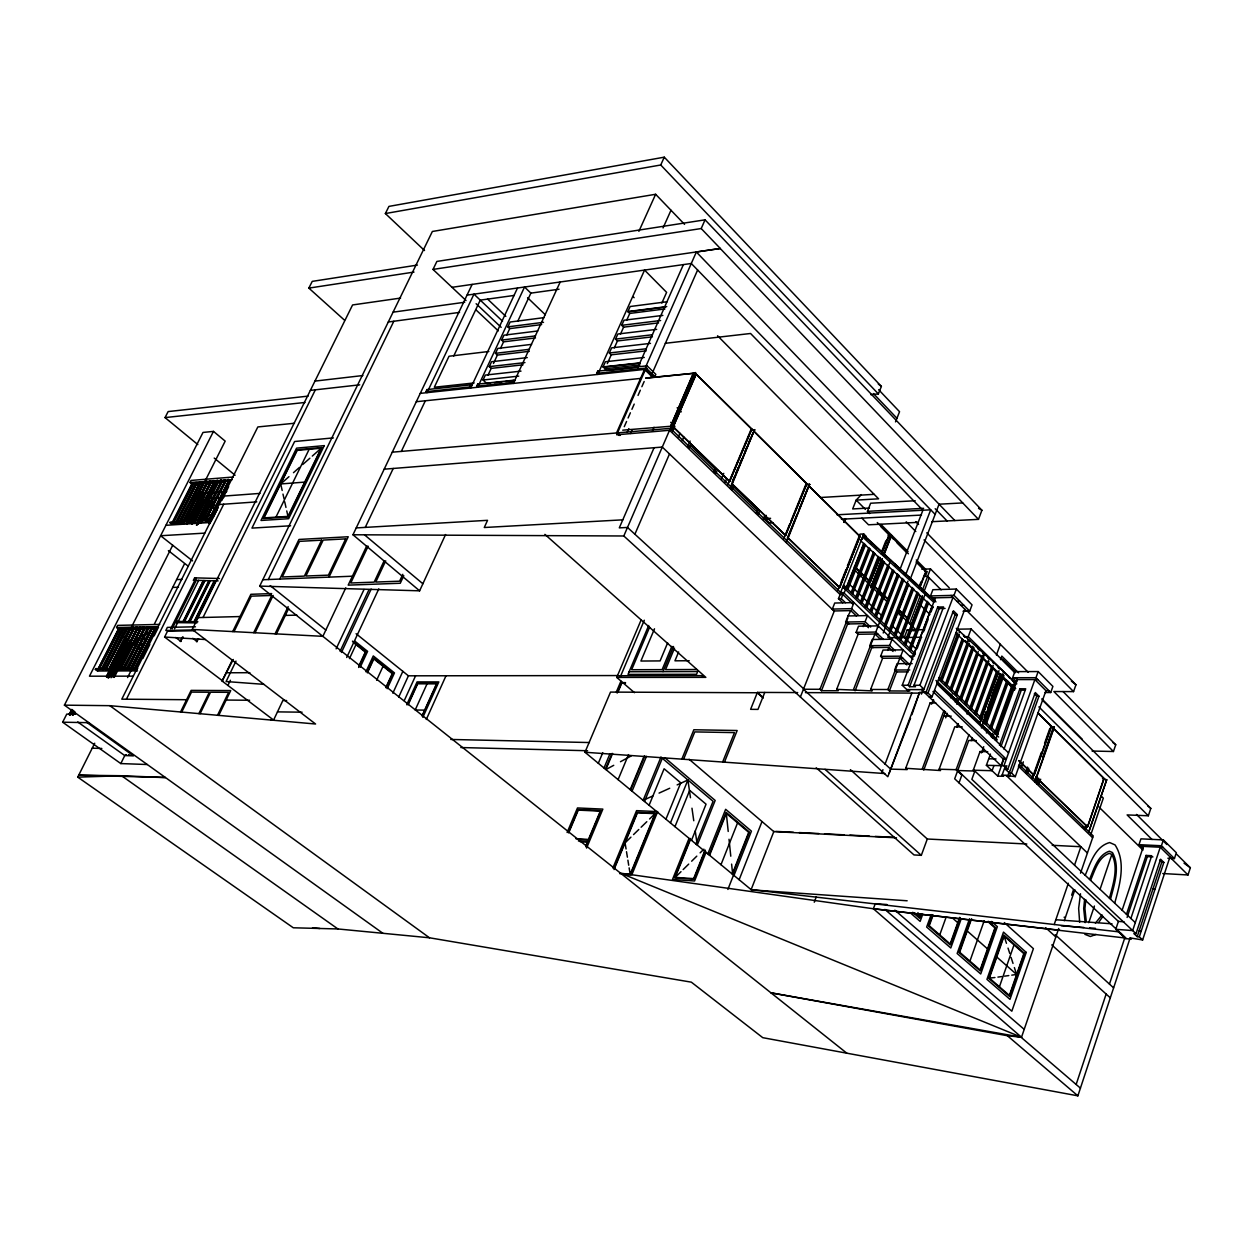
<?xml version="1.0" encoding="UTF-8"?>
<svg xmlns="http://www.w3.org/2000/svg" width="1253" height="1253" viewBox="0 0 1253 1253"><rect width="100%" height="100%" fill="white"/><g stroke="black" fill="none" stroke-linecap="round" stroke-linejoin="round"><path stroke-width="1.5" d="M1084.612 899.278L1083.688 908.582L1085.176 922.662M1085.818 899.701L1084.926 908.613L1086.257 921.425M1080.493 893.781L1078.645 908.441L1079.663 922.271M1109.453 898.213C1112.977 884.383 1118.866 867.984 1111.834 854.452L1109.281 853.356C1098.239 857.209 1094.856 870.678 1090.564 880.358M1110.503 899.2C1114.309 884.461 1120.401 866.857 1112.476 852.557L1109.359 851.21C1097.644 855.032 1093.979 869.19 1089.515 879.355M1114.716 903.178C1119.775 884.696 1126.275 862.315 1115.06 844.914L1109.672 842.564C1095.279 846.339 1090.408 863.098 1085.208 875.299M1162.768 873.529L1188.001 874.97L1190.35 867.765L1176.536 854.092M94.711 743.233L77.733 777.142L293.296 927.784L337.918 928.959L429.497 937.792L691.343 982.164L762.764 1037.672L1077.878 1095.827L1130.143 937.917L1142.642 939.954L1169.989 856.833M1167.859 858.242L1174.421 858.571L1176.332 852.745L1163.364 839.902L1140.935 838.852L1138.993 844.663L1143.159 848.735M1174.421 858.571L1161.437 845.759L1163.364 839.902M1139.322 936.837L1137.207 936.68L1133.871 933.548L1136.001 933.704L1160.591 859.213L1163.849 862.409L1139.322 936.837L1142.642 939.954M1137.207 936.68L1161.735 862.299L1159.573 860.169M1126.463 914.424L1146.088 855.423L1151.711 855.721L1130.864 918.512M1127.105 917.447L1147.325 856.629L1146.088 855.423M1076.155 1084.456L1106.133 994.052M1109.453 984.075L1124.802 937.792M1130.128 937.917L1131.365 939.092L1125.758 938.654L1120.621 933.14M1152.024 839.494L1127.12 814.92L1148.343 815.781L1150.802 808.404L1042.308 700.051M1125.758 938.654L1115.765 929.319L1118.396 921.409L956.29 769.217M1122.061 910.43L1143.409 846.401M1088.779 922.694L1094.417 906.013M1100.056 889.317L1111.834 854.452M1021.508 1037.249L620.564 873.169L873.388 908.754L1021.508 1037.249L770.955 992.83L1007.381 1035.714L1021.508 1037.249L1058.738 928.442M1090.752 834.874L1103.313 798.13L1101.199 796.047M1071.628 895.19L1073.508 889.677M1064.267 920.751L1074.855 889.755M1080.509 873.2L1093.242 835.955L1019.018 764.408M1085.208 828.953L1086.633 825.21M1053.1 727.852L1104.144 778.473L1087.557 826.823L1103.877 778.458L1052.849 727.852M773.915 831.303L751.127 889.646L1054.196 924.51L1068.355 883.24M1074.604 864.977L1080.869 846.73L1052.207 845.289M1092.068 751.048L1113.431 751.502L1115.734 744.783L1063.045 691.546M1088.638 832.102L1106.712 779.758L1102.499 778.567M1088.826 831.961L1106.712 779.758M999.424 986.784L1014.006 944.903M989.416 978.076L1004.107 936.085L1023.826 953.643L1009.37 995.415L989.416 978.076L994.929 977.528M1034.962 781.982L1054.321 727.226L1050.374 726.912M1036.998 782.796L1038.439 778.364M1036.904 783.861L1038.847 778.379M1038.596 784.535L1039.88 780.885M1038.753 784.691L1040.679 779.225M1113.431 751.502L1053.867 691.531L1073.555 691.609L1075.967 684.749L926.781 532.823M1026.771 773.524L1028.666 768.167M1027.444 773.038L1028.729 769.405M1032.3 777.972L1041.337 752.442M1044.563 743.327L1049.732 728.729M1032.566 778.223L1033.85 774.573M1037.641 712.785L1051.267 726.286L1033.913 775.294L1018.72 760.618M1037.907 712.785L1051.533 726.286L1034.179 775.294L1018.987 760.618M969.932 961.129L984.231 920.689M1042.825 756.875L1052.457 729.653M1034.696 781.731L1054.055 726.959M1015.29 776.641L1045.957 690.685L1034.884 679.58L1003.935 765.771L1007.741 769.405L1035.276 692.517L1038.972 696.214L1011.516 773.023L1015.29 776.641L1002.165 774.934L1005.423 765.834M1021.399 767.369L1023.356 761.84M969.54 918.715L957.151 953.502L980.723 973.973L997.357 926.64L991.546 921.456M1045.159 692.517L1050.719 692.533L1052.896 686.409L1038.173 671.561L1014.852 671.624L1012.643 677.732L1016.669 681.742M970.699 919.812L959.046 952.546L980.253 970.965L995.524 927.58L988.539 921.347M971.608 918.7L959.688 952.217L980.097 969.979L994.898 927.878L987.724 921.488M1025.627 772.474L1027.538 767.087M1050.719 692.533L1035.965 677.716L1038.173 671.561M1011.516 773.023L1009.323 772.96L1005.532 769.342L1006.848 765.677M1008.007 775.106L1009.307 771.456M1009.323 772.96L1036.779 696.214L1034.32 693.739M1009.417 776.453L1010.732 772.803M959.641 917.384L950.15 943.932L929.256 925.763L933.125 915.082M960.08 917.619L950.307 944.95L928.598 926.092L932.577 915.097M961.27 918.637L950.792 947.988L926.656 927.048L931.167 914.596M999.471 745.347L1019.879 688.79L1025.721 688.805L1003.998 749.122M993.927 765.599L992.078 770.72L973.283 770.188L980.05 751.534L987.756 751.706M1000.896 746.71L1021.273 690.168L1019.879 688.79M939.75 934.895L946.14 917.118M932.968 691.546L1003.355 759.13L1001.006 765.693L921.503 689.636L906.796 689.589M1002.165 774.934L1003.575 776.28L997.748 776.108L1004.279 757.924M991.264 736.921L992.564 733.303M992.423 738.001L993.723 734.399M1014.241 684.686L996.213 734.509L994.694 733.021L1012.095 685.031M995.509 733.819L1013.552 683.997M997.748 776.108L986.377 765.301L990.45 754.071M1015.541 677.732L1017.389 679.58L995.43 740.272L996.887 740.304L936.633 682.133M981.788 725.926L1000.724 674.02L997.012 674.036L1000.99 674.302L981.412 727.977M1003.998 675.32L986.08 724.516L984.592 723.059L1002.494 673.895M985.954 721.916L1002.525 676.401M985.375 723.842L1003.308 674.631M986.424 732.989L987.771 729.324M914.157 912.654L919.498 917.29L920.798 913.719M920.986 914.643L919.655 918.308L912.717 912.278M1008.43 681.851L991.123 729.497L989.635 728.024L1006.926 680.426M922.741 914.267L920.141 921.394L909.976 912.56M983.715 746.694L981.475 752.881L980.05 751.534M990.434 728.807L1007.725 681.162M982.509 751.784L983.636 748.683M993.237 667.802L976.071 714.649L974.583 713.192L991.75 666.377M996.401 655.053L1000.348 644.308M975.367 713.975L993.206 665.312M961.865 775.106L956.117 769.702L968.914 734.759M1000.505 659.642L1001.805 656.086L1018.579 672.861M971.169 740.695L972.297 737.625M979.564 718.11L981.115 719.629L979.564 718.11L996.777 671.028M980.363 718.893L997.576 671.765M983.95 709.778L996.37 675.821M998.986 670.7L979.752 722.997L997.889 673.347L978.891 654.52M886.952 904.525L875.267 903.695L873.388 908.754L1125.946 938.09L959.031 782.859L962.038 774.62M984.091 717.249L986.111 711.735M991.468 697.028L996.166 684.169M984.357 717.249L986.377 711.735M987.709 708.055L999.518 674.975L1014.491 689.823M965.405 704.123L983.119 656.039M957.214 727.1L958.326 724.046M965.468 704.217L983.213 656.086M982.43 655.366L964.7 703.45L966.173 704.891L983.903 656.76M967.05 714.1L968.271 710.78M988.883 661.365L971.106 709.762L969.634 708.305L986.737 661.741M970.323 708.979L986.769 664.215M970.402 709.073L988.194 660.676M816.22 767.791L914.001 854.938L921.315 855.345L927.298 839.009L850.38 769.655M972.532 646.313L954.927 693.802L956.384 695.243L973.988 647.707M955.366 702.306L956.712 698.657M956.556 703.419L957.903 699.785M956.806 704.217L958.044 700.881M978.248 651.513L960.565 699.378L959.798 698.61L976.823 652.562M978.295 653.972L961.27 700.051L959.798 698.61M935.725 702.839L930.196 702.808L905.7 768.277L940.564 770.548L939.139 769.217L954.77 726.818L962.304 726.928M956.744 726.646L957.856 723.607M1010.075 677.873L968.256 636.665L971.122 628.959L957.558 629.178M950.072 689.025L968.303 639.97L969.775 641.364L968.303 639.97M967.723 644.324L950.839 689.776L951.528 690.45L969.086 643.181M922.333 768.747L943.963 710.514M923.759 770.062L945.482 711.547M950.588 697.764L951.935 694.115M945.67 717.859L947.346 713.333M955.694 694.569L973.221 646.987M929.053 696.856L932.013 696.872L964.81 609.224M940.455 679.549L957.918 632.828M933.266 699.66L931.59 704.139L930.196 702.808M932.624 703.09L933.736 700.098M941.16 680.222L957.934 635.302L941.222 680.301L941.911 680.974L959.375 634.206M963.024 611.276L969.712 611.135L972.046 604.87L956.352 589.051L932.874 589.709L930.509 595.942L935.114 600.516M945.248 684.279L962.085 639.108M963.541 640.502L946.704 685.704L946.015 685.031L962.774 639.782M921.425 694.146L923.085 689.714M927.987 693.019L925.779 693.019L921.738 689.15L923.962 689.15L953.408 610.759L957.355 614.69L927.987 693.019L932.013 696.872M925.779 693.019L955.146 614.737L952.515 612.122M1059.646 930.227L873.388 908.754M914.001 685.266L943.572 606.938L937.698 607.078L908.112 685.25L909.631 686.707L915.52 686.722L914.001 685.266L919.906 685.281L923.962 689.15M881.579 773.32L882.958 769.687M885.025 764.205L911.855 693.097M931.715 521.687L978.483 519.369L981.929 510.269L705.063 219.823L436.874 261.438L433.005 269.426L466.053 300.532M919.906 685.281L953.016 597.383L932.483 597.916M969.712 611.135L953.987 595.332L956.352 589.051M910.539 718.251L889.066 773.414M911.902 714.664L919.467 692.627M914.377 652.938L915.129 653.674L914.377 652.938L932.232 605.872M908.315 691.029L902.238 685.25L935.396 597.838M917.227 648.287L921.3 637.37M923.414 631.982L928.175 619.28M930.979 612.044L933.031 606.609M909.631 686.707L939.186 608.551L937.698 607.078M922.459 595.692L911.182 625.231L898.119 612.482M923.774 592.23L929.24 577.915M922.161 596.6L904.337 643.337L905.872 644.825L925.748 592.669L924.228 591.212L925.748 592.669M908.268 671.906L896.647 671.937L894.642 670.01L897.054 663.683L912.168 663.62M922.96 597.336L905.12 644.105L905.872 644.825M908.268 689.589L909.772 691.029L889.395 690.951L887.876 689.526L895.143 670.496M895.738 668.914L899.858 658.123L906.906 664.889M909.725 664.81L900.735 656.165L903.147 649.868L883.02 650.056L880.608 656.321L882.613 658.232L902.755 658.107M889.395 690.951L896.647 671.937M927.189 601.221L909.349 648.13L910.884 649.618L928.724 602.693M927.987 601.957L910.132 648.897L910.884 649.618M814.262 902.207L816.345 896.756M887.672 650.417L888.816 647.425L871.775 647.597L869.77 645.687L872.182 639.484L892.073 639.218L889.677 645.467L895.284 650.855M913.735 588.894L895.942 635.318L894.423 633.83L912.215 587.453M895.19 634.598L912.998 588.174M917.18 592.011L899.372 638.576L900.891 640.064L918.7 593.468M918.919 587.218L920.971 581.846M919.389 587.876L924.949 573.341M917.963 592.732L900.14 639.343L900.891 640.064M919.827 587.861L926.077 571.509L916.57 561.971M904.29 637.511L907.188 629.961L924.62 629.679M909.584 623.665L920.015 596.365M922.098 590.899L930.478 568.925L921.832 569.222M903.147 579.105L885.385 625.2L886.122 625.92L884.618 624.448L902.379 578.4M883.224 633L903.883 579.841M905.574 575.033L930.713 509.814L836.988 514.795M908.801 584.352L891.024 630.604L889.505 629.131L907.971 581.126M890.272 629.883L908.065 583.632M887.829 637.448L908.002 584.963M910.101 579.528L939.061 504.207L696.355 252.01L645.608 367.035M899.2 614.847L900.594 611.229M883.443 639.406L875.8 632.06L878.196 625.874L858.509 626.202L856.112 632.358L858.117 634.269L836.675 689.354L872.151 690.889L870.631 689.463L882.613 658.232M894.078 571.07L876.427 616.633L874.923 615.176L892.59 569.629M897.508 573.905L879.747 619.796L881.251 621.269L899.012 575.346M853.559 689.401L870.271 646.156M870.882 644.606L874.97 634.018L880.577 639.406M877.476 627.706L883.052 613.234M884.461 609.631L897.743 575.284M899.826 569.864L922.897 510.222L750.563 333.486L665.312 343.291M880.499 620.517L883.224 613.453M884.587 609.929L896.866 578.166M898.276 574.61L880.514 620.548L881.251 621.269M855.079 690.826L871.775 647.597M863.145 626.61L864.288 623.665L847.623 623.963L845.634 622.052L848.015 615.959L867.483 615.568L865.103 621.707L870.663 627.064M870.115 610.571L887.766 565.197M890.648 560.451L870.866 611.307L871.618 612.028L889.254 566.622M875.675 615.912L893.342 570.334M879.904 557.538L862.095 602.912L860.607 601.456L878.212 556.41M861.344 602.192L878.964 557.099M868.877 584.274L870.992 578.839M872.417 575.205L878.087 560.686M881.626 551.618L885.887 540.732M881.282 554.014L889.285 534.592L881.705 553.983M880.326 557.522L870.255 582.206M872.871 581.893L881.125 560.749M883.866 553.701L890.742 536.065L908.409 553.795M870.788 587.814L882.128 558.744M883.537 555.126L891.337 535.141L888.001 535.297L891.588 535.391L883.804 555.377M871.759 586.247L882.378 559.01M884.461 562.205L866.825 607.454L865.337 605.998L882.973 560.78M866.089 606.734L883.725 561.485M868.752 547.702L851.179 592.434L852.651 593.875L870.224 549.112M739.145 879.731L762.012 821.545M851.899 593.155L869.488 548.375M860.341 576.756L861.766 573.138M873.466 552.04L855.862 596.929L857.35 598.37L874.939 553.45M836.675 689.354L838.194 690.763L821.482 690.701L819.963 689.291L846.135 622.537L847.216 622.506M846.73 621.002L847.921 617.964M856.394 615.975L850.803 610.603L848.015 615.959M832.337 609.083L851.586 608.645L853.966 602.568L834.717 603.038L832.337 609.083L834.31 610.978L850.803 610.603M874.218 552.73L856.613 597.65L857.35 598.37M821.482 690.701L847.623 623.963M837.615 590.743L839.714 585.433M841.108 581.893L846.01 569.504M847.404 565.964L859.997 534.123L863.724 533.95L866.387 536.597M839.479 587.579L859.997 536.331L839.479 587.579L787.417 537.318L839.745 587.579L859.73 536.347L808.483 485.522L859.997 536.331M839.964 594.173L863.724 533.95M842.705 602.74L838.476 598.683L840.857 592.669L843.598 592.591L912.951 659.344M843.535 585.135L845.806 587.328L845.102 589.114L843.128 587.218L843.833 585.433L915.363 653.925M860.936 540.983L863.677 534.953L935.036 601.174M800.385 696.997L834.31 610.978M732.253 874.03L748.699 832.321L726.333 813.385L709.605 855.313M838.476 598.683L841.217 598.605L843.598 592.591M844.068 593.249L863.599 543.677M846.495 587.955L864.069 543.379M727.868 889.442L734.289 873.169M733.976 875.471L751.424 831.162L725.644 809.297L707.851 853.857M864.805 544.068L847.232 588.675L847.968 589.396L865.525 544.789M895.519 421.885L899.544 411.704L878.651 389.699M720.976 864.711L737.563 822.892M869.66 513.573L867.436 511.334L870.631 503.236L915.191 500.73M709.167 854.953L726.16 812.367L749.372 832.039L732.676 874.39L731.611 864.1M843.927 522.235L845.336 518.695M844.193 522.501L845.603 518.961M764.769 692.439L757.971 709.402L750.61 709.323L757.407 692.408L797.675 692.58M704.953 850.254L693.629 878.619L675.21 877.382L690.544 839.322M705.392 850.348L693.864 879.214L674.537 877.899L690.419 838.476M706.065 852.228L694.585 880.984L672.501 879.481L689.025 838.461M722.683 761.934L734.493 732.613L694.773 731.909L683.637 759.13M691.499 840.34L706.05 804.175L689.683 790.361L674.96 826.667M724.485 762.059L737.171 730.515L693.849 729.763L681.883 759.005M695.932 844.005L713.082 801.309L662.304 758.284L644.496 801.481M870.694 394.617L878.369 393.928L881.376 386.425L664.278 157.173L388.931 206.4L385.376 213.543L424.516 250.522M670.449 822.939L687.913 779.992L677.137 784.895M787.683 537.318L797.127 514.09M798.584 510.519L808.028 487.292M786.007 542.204L809.563 484.284L786.336 542.518M665.938 819.196L680.755 782.827L664.106 768.762L649.085 805.272M783.736 538.759L789.625 524.302M791.097 520.684L805.804 484.519L809.563 484.284M785.49 535.47L806.854 483.627L785.49 535.47L731.564 483.407L785.772 535.454M619.624 873.607L630.196 874.328L655.037 813.667L637.432 812.852L614.033 869.582M631.81 874.829L657.7 811.599L636.555 810.644L612.889 868.016M614.142 868.235L637.213 812.304L655.711 813.15L630.416 874.907L626.719 874.657M661.02 756.953L643.118 800.338L652.954 795.874M763.202 519.322L764.69 515.719M773.117 522.736L769.217 522.94L764.737 518.632L766.1 515.312M702.306 677.356L703.011 675.649L617.447 675.743M632.045 791.191L646.501 756.326M756.185 513.323L757.595 509.908L733.6 486.759L732.159 490.189M756.843 513.244L758.316 509.689L733.412 485.663L731.924 489.234M758.253 514.419L759.741 510.817M678.625 651.967L674.944 660.817L689.228 660.738M630.196 789.656L644.058 756.232M630.666 790.032L644.778 756.013M585.84 845.65L587.344 842.079L580.045 841.656M585.809 846.793L600.923 810.628L578.072 809.579L568.69 831.835M586.576 848.077L602.865 809.109L577.476 807.95L567.108 832.525M671.843 646.376L662.132 669.635L631.653 669.729L649.602 627.252M618.089 779.632L628.52 754.635M662.994 671.639L673.503 646.485M674.521 648.13L665.562 669.619L696.746 669.509M603.993 767.979L609.882 753.961M725.158 482.311L726.662 478.724M605.403 769.154L611.997 753.476M612.623 753.46L605.872 769.546L613.735 765.317M727.742 484.974L750.813 430.014L754.557 429.701L730.358 488.607M729.575 481.481L751.831 429.043L729.575 481.481L673.159 427.022L696.073 374.036L751.831 429.043M732.3 481.669L734.493 476.422M735.965 472.929L738.158 467.698M739.615 464.205L741.823 458.958M744.752 451.973L746.945 446.741M748.401 443.249L750.594 438.002M732.566 481.653L753.069 432.739M730.013 488.278L754.557 429.701M667.645 642.883L660.096 660.911L640.909 661.036L654.505 628.787M715.949 473.321L717.405 469.859M568.658 832.916L578.275 810.127L600.281 811.145L588.456 839.416L575.863 838.711M598.308 763.281L602.771 752.693M721.462 478.756L723.733 473.368M907.156 900.782L751.393 889.865L584.979 752.254L610.509 692.095L757.266 692.752L763.061 697.984M634.472 692.69L616.742 677.419L641.082 620.047M620.063 677.403L644.293 620.235M616.398 691.86L620.955 681.115M617.134 693.081L621.566 682.603L625.482 682.619M618.027 691.985L621.77 683.104L625.498 683.12M648.694 625.482L628.019 674.396L696.543 674.286L697.655 671.561L629.147 671.733M713.724 472.428L715.181 468.982L690.857 445.52M714.398 472.35L715.917 468.763L690.669 444.392L689.197 447.822M670.653 429.732L695.274 372.58L671.185 429.983M682.259 440.617L683.793 437.046M687.866 446.256L690.105 441.04M672.595 431.549L674.866 426.318L670.731 422.324M634.895 534.217L669.494 453.946M678.39 436.89L679.94 433.319M654.082 447.713L619.295 527.873L627.502 527.45L803.627 688.758M693.363 373.081L670.653 426.255L693.582 373.284L645.687 378.03M472.13 284.415L352.97 534.765L623.806 535.986L670.386 428.338L840.857 592.669M670.183 429.638L695.274 372.58M670.715 429.904L695.807 372.846M671.075 430.374L672.563 426.928M673.159 427.022L696.339 374.005M652.5 430.766L654.019 427.273M696.355 252.01L720.303 248.486L701.21 228.547L433.005 269.426M652.155 373.425L697.623 270.006M627.299 432.128L628.849 428.604M651.043 376.996L654.833 376.605L655.82 374.365L647.096 365.829L597.665 371.154L596.679 373.378L597.759 374.428M630.541 433.522L632.076 430.014M701.21 228.547L705.063 219.823M392.283 452.176L616.523 432.958L644.559 369.416L651.106 375.822L653.753 375.54M596.679 373.378L646.109 368.069L647.096 365.829M624.26 426.693L626.563 421.478M628.082 418.001L630.384 412.785M631.919 409.308L634.206 404.092M638.043 395.415L640.33 390.2M641.865 386.723L644.167 381.507M661.85 303.085L666.612 292.356L644.559 270.084L598.824 372.078L597.665 371.154L598.762 372.204M637.699 367.881L683.386 264.618M606.906 370.575L603.085 366.894L605.387 361.757L644.277 357.45M646.219 350.856L611.229 354.818L609.334 352.97L611.621 347.848L650.495 343.369M652.421 336.838L617.431 340.957L615.552 339.109L617.823 334.018L656.697 329.351M658.592 322.882L623.618 327.158L621.723 325.31L624.01 320.235L662.868 315.396M664.92 308.958L629.758 313.422L627.894 311.558L630.149 306.515L667.16 301.738M607.298 363.605L611.229 354.818M614.299 347.942L617.431 340.957M620.486 334.112L623.618 327.158M626.657 320.345L629.758 313.422M663.056 227.952L670.997 210.253M422.23 715.432L436.53 683.793L417.688 683.762L408.18 704.672M422.198 716.324L437.109 683.324L417.547 683.292L407.82 704.672M422.825 717.358L438.832 681.914L417.092 681.898L406.708 704.734M426.286 719.488L446.005 675.774M385.376 213.543L660.738 164.989L664.278 157.173M427.085 683.778L415.182 710.012L424.626 710.122M638.873 231.366L655.632 194.278L684.561 224.365M404.218 700.693L415.573 675.806M392.847 693.175L402.855 671.342M398.705 697.091L408.415 675.821L617.713 675.555M385.814 687.552L392.22 673.644L373.848 658.937L367.38 672.892M386.237 687.678L392.784 673.456L373.707 658.185L367.301 671.984M387.224 688.696L394.476 672.908L373.284 655.93L365.939 671.78M513.291 380.27L477.628 384.123L476.641 386.237L512.289 382.416L513.291 380.27L514.435 381.147M560.201 281.988L513.385 383.434L512.289 382.416M376.62 680.254L383.058 666.314M655.632 194.278L432.363 231.476L259.716 586.091L419.614 590.821L445.582 534.53M488.028 375.148L491.176 368.398L523.096 364.78M493.463 363.48L497.378 355.085L529.299 351.326M500.448 348.522L503.565 341.834L535.485 337.934M506.619 335.303L509.72 328.631L541.641 324.59M517.849 321.081L530.865 293.124L559.026 289.224M358.797 666.063L365.296 652.077L353.315 642.476M358.64 667.457L365.876 651.905L352.438 641.144M402.793 574.313L399.597 581.188L375.759 582.065L385.72 560.843M360.222 667.222L367.599 651.356L354.662 640.988M403.795 575.675L400.271 583.256L348.177 585.135L366.8 545.775M470.595 384.875L426.944 389.589L425.942 391.672L469.609 386.989L470.595 384.875L471.754 385.736M517.505 288.018L470.705 387.991L469.609 386.989M346.705 657.496L378.813 588.863M349.446 658.624L355.993 644.622M490.596 383.105L486.837 383.512L483.047 380.019L485.35 375.086L521.013 371.123M491.176 368.398L489.281 366.643L491.583 361.725L527.247 357.606M497.378 355.085L495.499 353.33L497.786 348.428L531.57 344.371M503.565 341.834L501.686 340.064L503.957 335.193L537.756 330.98M509.72 328.631L507.857 326.861L510.112 322.021L543.912 317.651M336.133 648.819L364.028 589.49M340.08 651.294L368.962 589.74M384.091 560.921L374.146 582.128L350.762 582.99L368.147 546.198M341.442 652.453L371.154 589.114M345.812 587.829L322.867 636.336L192.242 629.445L352.579 304.949L400.584 298.073M329.006 577.132L348.24 536.754L298.981 539.448L279.795 579.074M270.82 720.021L273.593 720.068L282.849 700.537L286.639 700.568M365.249 527.403L393.223 468.465M401.32 451.409L425.347 400.772M453.743 355.977L480.259 300.125L514.356 295.41M276.474 633.877L288.691 608.441M275.08 633.799L288.143 606.624M227.905 685.438L230.411 680.269M253.701 632.671L271.713 595.457L251.352 596.146L234.045 631.637M255.064 632.749L273.138 595.426M217.474 715.353L228.626 692.314L210.551 692.22L200.088 713.724M218.742 715.385L230.724 690.575L191.129 690.387L180.557 711.97M198.898 713.615L209.314 692.22L191.505 692.11L181.732 712.08M268.283 579.528L393.802 321.269M273.593 720.068L222.11 681.037L232.15 660.347M222.11 681.037L233.262 659.47M235.987 661.114L226.088 681.538L263.85 684.342M287.971 516.377L321.222 448.214L297.212 450.36L264.023 517.896L287.971 516.377L286.749 510.926M232.698 631.575L250.882 594.298L271.666 593.593M275.942 517.144L309.162 449.294M197.974 638.764L196.517 641.693L198.647 638.748M182.499 637.072L180.307 641.505L183.173 637.072M75.431 714.241L66.754 714.116L62.65 722.198L120.805 763.578L124.767 755.575L133.507 755.857L86.426 722.12M194.638 621.66L214.827 580.844M194.857 621.692L214.185 582.598M203.033 617.478L315.349 389.824M174.59 628.771L177.66 622.584M198.663 580.311L178.271 621.363L176.751 621.394L197.88 621.77M183.721 621.472L203.393 580.531L183.063 621.488L184.598 621.488L204.897 580.531L183.94 621.504M189.234 621.566L209.69 580.734M126.412 699.221L223.723 504.207M222.783 681.037L164.613 637.041L167.495 631.246L194.466 630.713M172.162 628.802L196.314 580.249L193.432 580.264L194.622 577.852L196.141 577.79L170.643 628.834M126.678 668.992L148.12 627.361L126.678 668.992L127.931 669.494L148.794 627.863L128.229 667.771M201.232 520.277L221.718 480.51L201.232 520.277L201.89 520.794L222.361 481.042L202.453 520.762L201.811 520.246M130.312 668.977L151.754 627.283L130.312 668.977L130.985 669.478M204.678 519.964L225.383 480.212L204.881 520.042L205.539 520.559L226.026 480.745L205.304 520.465M205.241 519.932L212.023 506.384L206.714 518.742M131.863 667.755L152.427 627.784L132.426 667.739M127.587 677.56L152.741 627.299M154.479 623.822L184.442 563.944M207.09 518.695L208.844 515.218L214.106 514.858M133.946 668.961L155.403 627.205L134.51 668.961M208.546 519.807L229.048 479.93L209.126 519.776M135.496 667.724L156.077 627.706L136.06 667.724M210.065 518.601L229.691 480.447L210.645 518.554M208.656 523.159L215.422 509.626L211.82 518.585M209.22 523.127L215.986 509.595L216.612 510.096M209.846 523.629L215.767 511.788M142.811 658.498L149.78 644.559M154.119 635.851L158.473 627.142L157.8 626.625L116.592 627.518L117.672 625.372L159.726 624.417M213.088 517.834L217.411 509.157M221.75 500.495L228.688 486.618M108.619 677.904L134.369 628.176L112.974 669.556L112.3 669.055L133.695 627.675L112.3 669.055M188.107 520.465L207.841 482.201L188.185 521.013M109.497 676.886L124.078 649.007L123.42 648.506M110.154 676.667L124.078 649.007M187.042 524.365L200.684 497.237L200.057 496.721M111.094 677.732L126.913 646.313L128.37 646.297L126.913 646.313M112.269 676.51L137.282 627.596L115.871 669.039L117.124 669.541L116.451 669.039M190.346 520.982L210.817 481.387L190.926 520.95M112.942 676.996L137.955 628.098L113.584 676.886M191.866 519.776L211.459 481.904L191.568 521.467M344.497 320.188L308.849 288.112L312.232 281.377L417.421 265.072M113.694 677.372L117.109 670.574M118.816 667.176L129.92 645.091L131.032 645.076M114.258 677.372L130.469 645.091L123.906 641.019M191.568 523.707L203.487 499.994L204.129 500.511M192.132 523.676L204.051 499.947L204.678 500.464M119.474 669.024L140.884 627.518L119.474 669.024L120.711 669.525L141.558 628.019L120.147 669.525M192.21 524.224L214.435 481.089L194.544 520.715M118.941 652.844L131.69 645.577L132.755 643.447L123.953 636.837M199.572 510.629L203.832 502.155M195.484 519.541L215.077 481.622L195.186 521.232M150.141 631.825L137.235 638.779L134.259 644.715L143.5 644.575M123.076 669.008L144.502 627.44L123.076 669.008L124.313 669.509L145.176 627.941L124.611 667.786M198.24 521.029L218.711 481.324L196.439 525.226M197.003 525.195L208.045 503.173L198.475 524.005M197.911 524.036L207.481 503.22M98.768 669.619L120.116 628.473L98.768 669.619L98.079 669.118L118.878 627.988L120.774 628.975M173.619 522.626L193.479 483.345L173.071 522.658M103.169 667.88L123.655 628.395L102.856 669.603L101.618 669.102L122.434 627.91L124.329 628.896M175.984 521.906L195.844 482.593L197.692 483.58M101.618 669.102L122.998 627.894M176.548 521.875L196.408 482.546M176.626 522.423L197.05 483.063L177.19 522.391M105.847 669.588L127.211 628.333L105.847 669.588L105.174 669.086L125.989 627.831L127.884 628.834M199.994 482.248L179.555 521.687L199.994 482.248L201.279 483.298M105.174 669.086L126.553 627.816M180.197 522.203L200.637 482.765L180.777 522.156M108.729 669.071L109.966 669.572L108.729 669.071L129.56 627.753L131.455 628.755M183.784 521.968L183.142 521.452L203.017 482.013L204.865 483M109.293 669.071L130.124 627.753M183.142 521.452L203.597 481.966M109.403 669.572L130.782 628.254L106.333 676.62M184.661 520.246L204.239 482.483L184.363 521.921L183.705 521.42M106.458 676.777L172.71 545.259M184.958 520.966L225.18 441.119L213.48 431.392L203.002 432.442L64.42 705.157L382.901 933.297M107.1 677.184L125.645 641.473L107.648 677.184M107.774 677.669L113.757 665.766M115.48 662.367L125.739 641.975L125.081 641.473M187.386 521.734L186.744 521.217L207.199 481.669L186.697 522.203M108.322 677.669L126.851 641.959M71.687 709.417L69.04 714.617L72.157 709.558M69.714 715.103L72.345 709.903M213.48 431.392L89.464 676.197L133.304 676.15M70.262 715.103L72.831 710.028M73.661 711.25L71.938 714.664L74.225 711.218M137.564 670.872L97.515 671.013L95.369 669.447L95.776 668.632L137.736 668.444M210.222 521.687L171.786 524.146L169.735 522.517L212.399 518.993M228.406 479.398L230.333 480.98L191.913 484.034L190.002 482.483L191.036 480.432L233.387 477.001M72.611 715.134L74.334 711.72M73.144 715.15L74.898 711.704M172.413 522.141L192.273 482.875L194.121 483.862M97.515 671.013L97.922 670.198L95.776 668.632M98.079 669.118L119.442 627.972M171.786 524.146L176.015 523.112M172.977 522.109L192.837 482.828M197.833 444.58L165.036 417.594L168.137 411.579L308.113 396.12M1098.646 922.49L1102.891 916.366M1102.06 914.894L1095.388 923.179M861.375 494.606L856.175 500.119L852.666 508.937L869.472 508.029M862.064 539.025L860.529 540.607L933.031 607.501M959.359 631.731L960.049 632.42L959.579 631.402M963.432 635.49L964.888 636.884L963.745 635.177M979.595 650.417L978.436 648.709M979.22 649.43L978.123 649.023M984.858 654.677L983.386 653.267M989.839 659.266L988.366 657.841M994.068 663.15L993.065 662.774L994.162 663.182M999.205 667.833L998.108 667.41L999.643 668.883M1003.857 672.767L1003.481 671.749M1003.167 672.078L1004.969 673.19M1008.571 676.448L1009.761 678.186M1014.883 682.916L1013.379 681.475L1015.196 682.587M675.21 877.382L681.005 871.681M683.151 869.566L688.711 864.1M691.656 861.203L696.793 856.144M700.129 852.854L703.873 849.174M630.932 837.145L625.059 842.862L626.061 848.986M633.548 834.592L638.779 829.502M641.129 827.215L646.799 821.702M649.587 818.976L655.037 813.667M282.176 490.487L280.719 483.956L288.957 476.673M293.468 472.694L299.436 467.432M302.693 464.55L309.883 458.222M312.295 456.076L321.222 448.214M119.74 648.193L127.743 643.165M118.816 650.495L129.263 643.917L131.032 645.232M118.315 651.513L127.9 645.483M620.47 761.714L631.214 755.935M659.062 793.102L669.729 788.247M1095.983 934.456L1090.345 936.492L1084.847 934.315M308.849 288.112L414.007 272.073M452.02 287.313L720.303 248.486M467.04 295.128L691.28 263.49L935.145 514.372M997.905 977.105L1001.711 976.573M1004.561 976.165L1008.79 975.57M1011.751 975.147L1016.622 974.458L1014.366 967.582M393.082 312.169L464.753 302.239M388.289 322.005L459.553 312.389M507.857 326.861L543.52 322.319M627.894 311.558L666.753 306.609M628.16 311.825L665.171 307.11M501.686 340.064L535.485 335.914M621.723 325.31L660.597 320.517M488.842 351.482L449.013 356.244L434.305 387.255L474.135 382.932M495.499 353.33L529.299 349.321M615.552 339.109L652.468 334.739M314.957 381.1L362.884 375.54M489.281 366.643L524.944 362.587M609.334 352.97L646.266 348.773M310.368 390.388L359.705 384.828M483.047 380.019L518.711 376.119M603.085 366.894L640.032 362.869M603.366 367.16L640.299 363.135M604.995 368.742L639.985 364.936M165.036 417.594L304.98 402.464M494.355 382.698L501.858 381.899M505.617 381.492L514.999 380.473M608.848 370.355L638.012 367.207M420.272 393.379L647.206 369.134M416.309 401.712L640.581 378.422M645.906 378.234L693.582 373.284M294.455 423.263L257.836 426.944L121.792 699.174L186.572 699.722M333.392 437.892L294.612 441.51L251.947 528.108L290.618 525.774M622.725 430.171L670.653 426.255M670.386 428.338L617.525 432.865L620.188 435.402M751.142 430.343L754.886 430.03M190.002 482.483L232.15 479.68M384.185 469.186L662.289 447.07L834.216 611.229M280.719 483.956L304.683 482.107M199.478 493.682L226.762 491.615M200.621 496.689L198.945 496.814L203.566 500.542L205.241 500.417M199.572 497.316L201.247 497.19M223.269 496.125L259.966 493.4M194.622 499.587L202.422 499.023M206.306 498.741L223.848 497.457M202.939 500.041L204.615 499.916M206.917 503.252L208.593 503.142M207.544 503.769L209.235 503.643M219.056 504.536L256.802 501.873M210.896 506.463L212.571 506.353M211.522 506.979L213.198 506.854M214.858 509.673L216.55 509.564M169.735 522.517L212.008 519.791M187.558 522.376L195.233 521.875M206.776 521.138L210.614 520.888M165.897 525.305L210.081 522.501M809.877 484.598L805.804 484.519M204.772 533.12L160.619 535.736L192.57 560.89M820.323 497.519L874.155 494.34M356.228 527.92L487.542 520.324L484.269 527.513L622.772 519.838M978.483 519.369L962.727 502.923L939.061 504.207L954.833 520.543M867.436 511.334L923.633 508.326M764.737 518.632L770.595 518.319M763.797 519.384L767.306 519.212M841.436 519.212L921.472 515.077M918.308 522.344L868.533 524.803L861.923 518.194M890.742 536.065L893.029 538.821M176.61 579.606L181.873 579.387M193.432 580.264L194.951 580.202M194.779 580.311L196.314 580.249M262.817 579.747L352.391 576.208M172.695 587.438L178.49 587.218M924.918 571.556L927.236 571.478L925.34 576.411L927.659 576.333L941.16 589.865M77.733 777.142L121.557 775.748L165.38 777.533L78.72 775.2L120.836 775.717M870.741 586.89L874.594 586.78M877.554 593.844L883.318 593.687M930.509 595.942L953.987 595.332M198.084 617.604L240.028 616.554M285.339 615.411L296.867 615.129M956.947 601.346L959.908 601.268M960.879 605.293L963.839 605.23M939.186 608.551L945.06 608.425M195.452 626.798L167.354 627.393L165.819 630.494L195.17 629.899M955.146 614.737L957.355 614.69M845.634 622.052L865.103 621.707M137.235 638.779L146.476 638.623M856.112 632.358L875.8 632.06M858.117 634.269L877.805 633.971M888.784 637.714L921.738 637.276M964.371 636.712L968.256 636.665M869.77 645.687L889.677 645.467M880.608 656.321L900.735 656.165M909.882 656.18L913.766 656.149M95.369 669.447L137.329 669.274M107.46 670.167L136.076 670.057M894.642 670.01L909.756 669.963M226.809 672.767L249.895 672.704M997.889 673.347L979.157 654.52M616.742 677.419L705.831 677.356L544.883 534.373M1012.643 677.732L1035.965 677.716M1017.389 679.58L1037.813 679.58M902.238 685.25L908.112 685.25M819.963 689.291L803.439 689.244L890.679 769.123L907.141 769.593L905.7 768.277M870.631 689.463L887.876 689.526M1021.273 690.168L1025.158 690.184M1045.957 690.685L1048.886 690.701M926.86 692.408L919.561 692.376L887.829 776.719L623.806 535.986M805.413 692.611L920 693.128M1036.779 696.214L1038.972 696.214M226.151 700.051L249.613 700.255M64.42 705.157L109.825 705.674L315.584 724.015L192.242 629.445M943.807 716.074L951.246 716.152M277.477 711.876L302.083 712.19M1050.64 727.179L1054.321 727.226M176.14 622.616L196.878 622.913M62.65 722.198L88.869 722.683M976.353 740.586L968.741 740.445L954.692 778.802L959.031 782.859M450.798 739.458L589.411 742.543M988.742 758.77L996.057 758.958M1003.355 759.13L1006.3 759.208L934.519 690.199M460.838 747.54L587.579 750.735M584.979 752.254L884.79 773.555M986.377 765.301L1003.935 765.771M1005.532 769.342L1007.741 769.405M939.139 769.217L956.117 769.702M957.715 770.548L974.881 771.034L971.858 779.335L1136.001 933.704M197.144 580.374L218.132 580.906M92.236 748.182L101.822 748.464M194.622 577.852L219.447 578.51M120.805 763.578L147.227 764.518M1082.561 827.231L1086.586 827.56M1138.993 844.663L1161.437 845.759M1140.622 846.261L1163.066 847.373M775.858 831.397L793.384 832.274M799.226 832.572L818.71 833.543M824.552 833.84L844.036 834.827M849.879 835.109L869.347 836.096M875.189 836.393L894.673 837.364M927.298 839.009L1026.833 844.005M896.49 837.803L773.79 831.616L689.087 759.24M1147.325 856.629L1152.932 856.927M1161.735 862.299L1163.849 862.409M577.429 839.338L588.659 839.98M578.447 841.014L587.986 841.562M164.613 637.041L205.398 639.531M1153.026 888.706L1155.141 888.831M1064.095 917.243L1065.426 917.337M1118.396 921.409L1124.019 921.801M1055.825 919.733L1112.037 923.821M1139.181 930.697L1141.295 930.854M1115.765 929.319L1132.665 930.572L1160.247 847.232L1171.602 858.43M1083.829 927.455L1061.181 925.748M1089.64 927.878L1095.451 928.316M312.53 927.768L319.891 928.489M1054.196 924.51L1119.289 931.903M907.188 629.961L914.408 630.807M1103.846 779.021L1106.524 779.899M978.53 508.342L981.929 510.269M121.557 775.748L337.918 928.959M77.733 721.963L124.767 755.575M1184.038 863.192L1190.35 867.765M109.825 705.674L429.497 937.792M426.944 389.589L428.087 390.435M116.592 627.518L118.581 629.022L156.735 628.223L154.73 626.688M135.81 645.875L140.493 649.367M124.063 639.86L131.69 645.577M477.628 384.123L478.771 384.984L524.537 287.015L530.865 293.124M129.56 627.753L130.892 628.771M122.434 627.91L123.765 628.912M118.878 627.988L120.225 628.99M140.211 627.001L142.231 628.52M139.647 627.017L141.652 628.536M136.624 627.08L138.629 628.599M136.044 627.095L138.065 628.614M133.022 627.158L135.042 628.677M132.458 627.173L134.463 628.693M151.08 626.766L153.101 628.301M150.517 626.782L152.521 628.317M147.447 626.845L149.467 628.379M146.883 626.86L148.888 628.379M143.829 626.923L145.834 628.458M143.265 626.939L145.27 628.458M175.733 637.495L180.98 641.489M154.15 626.704L156.171 628.239M192.774 638.294L197.207 641.677M878.29 384.029L881.376 386.425M168.372 550.631L188.201 566.184M1071.378 681.131L1075.967 684.749M1112.68 742.371L1115.734 744.783M259.716 586.106L846.809 1053.178M270.194 585.637L325.843 630.055M188.436 513.37L200.621 523.127M1147.764 805.961L1150.802 808.404M356.103 633.72L408.415 675.821M198.757 492.304L218.257 508.076M197.238 493.964L217.176 510.065L215.485 510.175L204.678 501.451M199.431 482.295L200.715 483.345M195.844 482.593L197.128 483.627M192.273 482.875L193.557 483.909M209.596 480.917L211.522 482.468M206.557 481.152L208.484 482.718M205.993 481.199L207.904 482.765M203.017 482.013L204.302 483.047M217.442 480.275L219.353 481.857M216.863 480.322L218.789 481.904M213.793 480.572L215.72 482.139M213.229 480.619L215.14 482.186M210.175 480.87L212.086 482.436M227.827 479.445L229.753 481.027M224.741 479.695L226.668 481.262M224.162 479.742L226.088 481.309M221.076 479.993L223.003 481.559M220.512 480.04L222.423 481.606M214.216 458.065L235.094 475.247M364.529 534.859L422.872 583.757M352.97 534.765L419.614 590.821M664.732 757.658L715.181 800.448L697.263 845.102L695.243 831.037M1007.381 1035.714L1077.878 1095.827M1020.365 1036.67L1080.431 1088.137M884.884 909.412L1024.218 1029.371M894.846 910.148L1011.829 1011.202L1033.396 948.646L1004.311 922.584M952.578 918.104L957.762 922.662M967.238 930.995L987.521 948.866M996.777 957.01L1016.622 974.458M825.054 769.342L921.315 855.345M425.942 391.672L427.038 392.659L473.947 294.157L502.531 321.207M757.407 692.408L763.202 697.623M1051.784 944.903L1110.315 997.827M1055.245 934.769L1113.604 987.865M1045.722 927.753L1055.825 936.946M935.944 601.894L863.489 535.438L865.416 537.365M476.641 386.237L477.722 387.24M862.8 537.145L933.861 602.348M956.305 628.286L1016.81 683.84M955.788 633.11L1015.713 688.586M475.874 309.773L498.318 330.902M973.456 769.702L1135.296 922.615M616.523 432.958L619.201 435.48M973.283 770.188L974.693 771.535M476.124 303.712L501.184 327.346M487.574 299.06L505.836 316.367M939.124 677.481L998.218 734.086M846.715 622.036L848.704 623.947M871.195 645.671L873.184 647.582M1006.081 775.309L1087.416 852.98M843.128 587.218L914.643 655.805M938.513 679.314L998.657 737.015M864.288 623.665L868.486 627.69M888.816 647.425L893.044 651.466M852.698 603.962L842.846 594.47L840.121 594.548L669.556 430.28L616.68 434.791L645.546 369.322L652.093 375.712M1018.376 766.209L1092.632 837.724M841.217 598.605L845.446 602.677M851.586 608.645L858.54 615.333M527.607 297.728L545.321 314.754M673.425 426.991L729.841 481.465M935.96 680.457L980.018 722.997M981.679 724.61L996.871 739.286M1035.777 776.829L1087.557 826.823M937.072 681.789L979.752 722.997M981.412 724.61L996.605 739.27M1035.526 776.844L1087.291 826.808M936.79 682.337L992.862 736.451M936.915 683.793L1008.555 752.896M848.563 583.444L882.002 615.881M891.76 625.341L916.601 649.446M677.137 407.773L681.303 411.83M646.109 368.069L654.833 376.605M854.436 566.278L869.331 580.875M888.722 599.842L871.743 583.663L888.283 599.842M898.37 609.287L908.018 618.716L897.931 609.287M855.36 567.625L868.909 580.891M1098.959 807.057L1142.971 850.098M854.781 570.115L888.33 602.912M912.388 626.422L916.037 629.977M1170.02 857.224L1188.001 874.97M889.505 629.131L891.024 630.604M894.423 633.83L895.942 635.318M954.927 693.802L956.384 695.243M964.7 703.45L966.173 704.891M969.634 708.305L971.106 709.762M974.583 713.192L976.071 714.649M984.592 723.059L986.08 724.516M989.635 728.024L991.123 729.497M994.694 733.021L996.213 734.509M860.607 601.456L862.095 602.912M865.337 605.998L866.825 607.454M1136.487 814.434L1166.872 844.522M919.295 603.977L929.977 614.534M983.072 653.58L984.56 654.99M753.789 431.001L806.854 483.627M965.593 641.066L976.447 651.826M999.784 674.975L1014.758 689.823M696.073 374.036L751.565 429.074M753.523 431.016L806.587 483.642M965.327 641.066L976.181 651.826M633.329 296.914L634.128 297.713M1011.202 679.377L1015.353 683.511M1038.909 706.927L1148.343 815.781M988.053 658.17L989.541 659.579M1002.228 658.859L1015.588 672.203M1041.807 698.861L1082.388 739.395M1002.369 659.783L1015.196 672.595M971.122 628.959L1014.93 672.704M877.272 522.548L889.285 534.592M880.843 526.589L888.847 534.624M897.101 542.909L906.624 552.448M916.131 561.986L925.638 571.525M930.478 568.925L949.241 587.798M880.906 524.396L908.049 551.633M916.303 559.934L925.951 569.614M967.285 611.119L1028.196 672.281M865.416 509.376L856.175 500.119L878.588 498.819L717.577 335.773M951.027 595.41L966.752 611.182M906.217 521.812L915.818 531.554M924.041 539.902L1073.555 691.609M915.833 521.671L918.574 524.459M935.192 508.718L947.033 520.919M873.388 393.552L896.944 418.283M720.287 248.548L962.727 502.923M660.738 164.989L878.369 393.928M917.932 912.623L919.498 917.29M1004.107 936.085L1006.472 943.337M1008.023 948.098L1009.761 953.439M1011.077 957.449L1013.019 963.416M282.974 494.089L284.055 498.835M284.713 501.795L285.966 507.434M626.5 851.711L627.393 857.193M627.894 860.185L628.708 865.228M629.147 867.875L630.196 874.328M687.913 779.992L690.466 797.738M691.969 808.201L693.77 820.746M726.333 813.385L728.212 831.459M729.027 839.259L730.781 856.191M1024.421 953.329L1009.526 996.401L988.805 978.389L1003.951 935.083L1024.421 953.329M1026.223 952.39L1009.981 999.361L986.941 979.36L1003.496 932.107L1026.223 952.39M345.703 538.868L328.411 575.143L305.904 576.035L323.18 540.09L345.703 538.868M321.645 540.168L304.369 576.098L282.285 576.991L299.53 541.359L321.645 540.168M321.974 447.572L288.143 516.956L263.271 518.538L297.055 449.811L321.974 447.572M324.261 445.629L288.629 518.711L261 520.465L296.569 448.135L324.261 445.629M210.347 580.703L190.111 621.582L188.577 621.582L208.828 580.703L210.347 580.703M214.169 580.859L193.996 621.676L195.499 621.676L215.673 580.859L214.169 580.859M217.505 480.854L197.598 520.512L217.505 480.854M119.129 651.215L118.988 652.202L119.129 651.215M125.645 754.713L126.287 755.183L125.645 754.713M128.558 754.807L129.2 755.277L128.558 754.807M131.471 754.901L132.129 755.371L131.471 754.901M867.64 539.432L866.168 538.038L867.64 539.432M872.339 543.739L870.866 542.33L872.339 543.739M877.053 548.062L875.581 546.653L877.053 548.062M886.576 556.771L885.088 555.361L886.576 556.771M891.369 561.172L889.881 559.746L891.369 561.172M896.193 565.604L894.705 564.163L896.193 565.604M901.048 570.052L899.56 568.611L901.048 570.052M905.935 574.516L904.431 573.075L905.935 574.516M910.853 579.011L909.333 577.57L910.853 579.011M915.786 583.538L914.267 582.097L915.786 583.538M920.751 588.096L919.232 586.639L920.751 588.096M930.775 597.274L929.24 595.817L930.775 597.274"/></g></svg>
